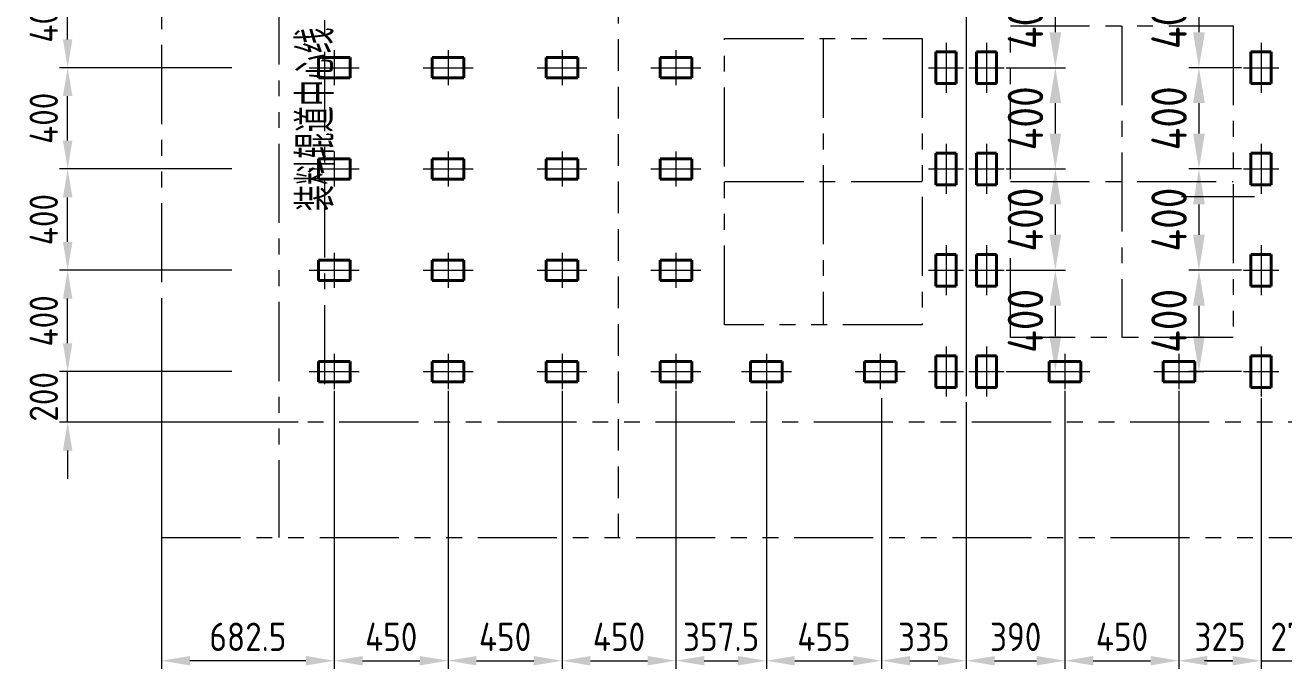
# Model space of a CAD drawing. Header units: millimetres. Extents: x 52110 to 400893, y -153728 to 31997.
# Drawn here: x 200878 to 205852, y -45659 to -43117 of the extents above; entities that cross this region are included whole.
import ezdxf
from ezdxf.enums import TextEntityAlignment as Align

# ---------------------------------------------------------------- set-up
doc = ezdxf.new("R2010")
doc.units = ezdxf.units.MM
doc.header["$LTSCALE"] = 500
for name, pattern in [('CENTER', [2, 1.25, -0.25, 0.25, -0.25]), ('DASHED2', [0.375, 0.25, -0.125]), ('PHANTOM2', [1.25, 0.625, -0.125, 0.125, -0.125, 0.125, -0.125])]:
    doc.linetypes.add(name, pattern=pattern)
for name, color, linetype, lineweight in [('2D', 4, 'PHANTOM2', 20), ('SHI', 7, 'Continuous', 40), ('WEN', 3, 'Continuous', 20), ('XU', 6, 'DASHED2', 20), ('ZHONG', 1, 'CENTER', 20)]:
    doc.layers.add(name, color=color, linetype=linetype, lineweight=lineweight)
doc.styles.add('GB', font='gbenor.shx', dxfattribs={"bigfont": 'gbcbig.shx'})
doc.dimstyles.new('ISO-25$0', dxfattribs={"dimscale": 40, "dimtxt": 3.5, "dimasz": 3.5, "dimexe": 1, "dimexo": 0.2, "dimgap": 1.2, "dimtad": 1, "dimtoh": 1, "dimdec": 1, "dimzin": 9, "dimdsep": 46, "dimtxsty": 'GB', "dimcen": 0, "dimclrd": 3, "dimclre": 3, "dimclrt": 256, "dimadec": 0, "dimazin": 2, "dimtfac": 1, "dimtdec": 1, "dimtix": 1, "dimtmove": 0, "dimatfit": 3, "dimldrblk": 'DOTSMALL', "dimfxl": 0, "dimlwd": -1, "dimlwe": 20, "dimarcsym": 0})

# ---------------------------------------------------------------- blocks, each defined once
blk = doc.blocks.new('A$C211F6658')
at = {"layer": 'SHI'}
for p, q in [((-62.5, 40), (-62.5, -40)), ((62.5, 40), (-62.5, 40)), ((62.5, -40), (62.5, 40)), ((-62.5, -40), (62.5, -40))]:
    blk.add_line(p, q, dxfattribs=at)
at = {"layer": 'ZHONG'}
for p, q in [((0, 69.5), (0, -69.5)), ((-98.7, 0), (98.7, 0))]:
    blk.add_line(p, q, dxfattribs=at)
blk = doc.blocks.new('*D1264')
at = {"layer": 'Defpoints', "color": 0}
for p in [(201046.3, -44485.2), (201701.1, -44485.2), (201963.7, -44685.2)]:
    blk.add_point(p, dxfattribs=at)
at = {"layer": 'WEN', "color": 3, "linetype": 'ByBlock'}
for p, q in [((201046.3, -44373.2), (201046.3, -44261.2)), ((201046.3, -44685.2), (201046.3, -44485.2)), ((201046.3, -44797.2), (201046.3, -44909.2))]:
    blk.add_line(p, q, dxfattribs=at)
at = {"layer": 'WEN', "color": 3, "linetype": 'ByBlock', "lineweight": 20}
for p, q in [((201694.7, -44485.2), (201014.3, -44485.2)), ((201957.3, -44685.2), (201014.3, -44685.2))]:
    blk.add_line(p, q, dxfattribs=at)
at = {"layer": 'WEN', "color": 3}
for points in [[(201027.7, -44373.2), (201065, -44373.2), (201046.3, -44485.2)], [(201027.7, -44797.2), (201065, -44797.2), (201046.3, -44685.2)]]:
    blk.add_solid(points, dxfattribs=at)
at = {"layer": 'WEN', "insert": (200951.9, -44585.2), "char_height": 112, "attachment_point": 5, "rotation": 90, "style": 'GB'}
blk.add_mtext('200', dxfattribs=at)
blk = doc.blocks.new('_DotSmall')
at = {"color": 0, "linetype": 'ByBlock', "const_width": 0.5}
blk.add_lwpolyline([(-0.0625, 0, 1), (0.0625, 0, 1)], format="xyb", close=True, dxfattribs=at)
blk = doc.blocks.new('*D1265')
at = {"layer": 'Defpoints', "color": 0}
for p in [(201046.3, -44085.2), (201701.1, -44085.2), (201701.1, -44485.2)]:
    blk.add_point(p, dxfattribs=at)
at = {"layer": 'WEN', "color": 3, "linetype": 'ByBlock', "lineweight": 20}
for p, q in [((201694.7, -44085.2), (201014.3, -44085.2)), ((201694.7, -44485.2), (201014.3, -44485.2))]:
    blk.add_line(p, q, dxfattribs=at)
at = {"layer": 'WEN', "color": 3, "linetype": 'ByBlock'}
blk.add_line((201046.3, -44373.2), (201046.3, -44197.2), dxfattribs=at)
at = {"layer": 'WEN', "color": 3}
for points in [[(201027.7, -44197.2), (201065, -44197.2), (201046.3, -44085.2)], [(201027.7, -44373.2), (201065, -44373.2), (201046.3, -44485.2)]]:
    blk.add_solid(points, dxfattribs=at)
at = {"layer": 'WEN', "insert": (200951.9, -44285.2), "char_height": 112, "attachment_point": 5, "rotation": 90, "style": 'GB'}
blk.add_mtext('400', dxfattribs=at)
blk = doc.blocks.new('*D1266')
at = {"layer": 'Defpoints', "color": 0}
for p in [(201046.3, -43685.2), (201701.1, -43685.2), (201701.1, -44085.2)]:
    blk.add_point(p, dxfattribs=at)
at = {"layer": 'WEN', "color": 3, "linetype": 'ByBlock', "lineweight": 20}
for p, q in [((201694.7, -43685.2), (201014.3, -43685.2)), ((201694.7, -44085.2), (201014.3, -44085.2))]:
    blk.add_line(p, q, dxfattribs=at)
at = {"layer": 'WEN', "color": 3, "linetype": 'ByBlock'}
blk.add_line((201046.3, -43973.2), (201046.3, -43797.2), dxfattribs=at)
at = {"layer": 'WEN', "color": 3}
for points in [[(201027.7, -43797.2), (201065, -43797.2), (201046.3, -43685.2)], [(201027.7, -43973.2), (201065, -43973.2), (201046.3, -44085.2)]]:
    blk.add_solid(points, dxfattribs=at)
at = {"layer": 'WEN', "insert": (200951.9, -43885.2), "char_height": 112, "attachment_point": 5, "rotation": 90, "style": 'GB'}
blk.add_mtext('400', dxfattribs=at)
blk = doc.blocks.new('*D1267')
at = {"layer": 'Defpoints', "color": 0}
for p in [(201046.3, -43285.2), (201701.1, -43285.2), (201701.1, -43685.2)]:
    blk.add_point(p, dxfattribs=at)
at = {"layer": 'WEN', "color": 3, "linetype": 'ByBlock', "lineweight": 20}
for p, q in [((201694.7, -43285.2), (201014.3, -43285.2)), ((201694.7, -43685.2), (201014.3, -43685.2))]:
    blk.add_line(p, q, dxfattribs=at)
at = {"layer": 'WEN', "color": 3, "linetype": 'ByBlock'}
blk.add_line((201046.3, -43573.2), (201046.3, -43397.2), dxfattribs=at)
at = {"layer": 'WEN', "color": 3}
for points in [[(201027.7, -43397.2), (201065, -43397.2), (201046.3, -43285.2)], [(201027.7, -43573.2), (201065, -43573.2), (201046.3, -43685.2)]]:
    blk.add_solid(points, dxfattribs=at)
at = {"layer": 'WEN', "insert": (200951.9, -43485.2), "char_height": 112, "attachment_point": 5, "rotation": 90, "style": 'GB'}
blk.add_mtext('400', dxfattribs=at)
blk = doc.blocks.new('*D1268')
at = {"layer": 'Defpoints', "color": 0}
for p in [(201046.3, -42885.2), (201701.1, -42885.2), (201701.1, -43285.2)]:
    blk.add_point(p, dxfattribs=at)
at = {"layer": 'WEN', "color": 3, "linetype": 'ByBlock', "lineweight": 20}
for p, q in [((201694.7, -42885.2), (201014.3, -42885.2)), ((201694.7, -43285.2), (201014.3, -43285.2))]:
    blk.add_line(p, q, dxfattribs=at)
at = {"layer": 'WEN', "color": 3, "linetype": 'ByBlock'}
blk.add_line((201046.3, -43173.2), (201046.3, -42997.2), dxfattribs=at)
at = {"layer": 'WEN', "color": 3}
for points in [[(201027.7, -42997.2), (201065, -42997.2), (201046.3, -42885.2)], [(201027.7, -43173.2), (201065, -43173.2), (201046.3, -43285.2)]]:
    blk.add_solid(points, dxfattribs=at)
at = {"layer": 'WEN', "insert": (200951.9, -43085.2), "char_height": 112, "attachment_point": 5, "rotation": 90, "style": 'GB'}
blk.add_mtext('400', dxfattribs=at)
blk = doc.blocks.new('A$C757A3AD5')
at = {"layer": '2D'}
for points in [[(1020, 3140), (1900, 3140), (1900, 2110), (1020, 2110)], [(-110, 3090), (670, 3090), (670, 2160), (-110, 2160)], [(1020, 1290), (1900, 1290), (1900, 60), (1020, 60)], [(-110, 1240), (670, 1240), (670, 110), (-110, 110)]]:
    blk.add_lwpolyline(points, close=True, dxfattribs=at)
at = {"layer": 'ZHONG', "color": 1, "ltscale": 0.5}
for p, q in [((1460, 3140), (1460, 2110)), ((280, 3090), (280, 2160)), ((-110, 2625), (670, 2625)), ((1020, 2625), (1900, 2625)), ((1460, 1290), (1460, 60)), ((280, 1240), (280, 110)), ((-110, 675), (670, 675)), ((1020, 675), (1900, 675))]:
    blk.add_line(p, q, dxfattribs=at)
blk = doc.blocks.new('A$C35DD0C39')
at = {"layer": '2D'}
for p, q in [((6, 4456), (6, 0)), ((470, 4066), (470, 10)), ((6, 930), (6, 418)), ((21021, 466), (470, 466)), ((6, 10), (21491, 10))]:
    blk.add_line(p, q, dxfattribs=at)
at = {"layer": 'ZHONG', "color": 1, "ltscale": 0.5}
blk.add_line((651, 616), (651, 5411.4), dxfattribs=at)
at = {"layer": 'WEN'}
blk.add_blockref('A$C757A3AD5', (2341, 741), dxfattribs=at)
at = {"layer": 'WEN', "style": 'GB'}
blk.add_text('装料辊道中心线', height=144, rotation=90, dxfattribs=at).set_placement((607, 1662.4), align=Align.MIDDLE)
blk = doc.blocks.new('*D1292')
at = {"layer": 'Defpoints', "color": 0}
for p in [(201417.3, -44554.7), (202099.8, -44561.1), (201417.3, -45627.3)]:
    blk.add_point(p, dxfattribs=at)
at = {"layer": 'WEN', "color": 3, "linetype": 'ByBlock', "lineweight": 20}
for p, q in [((201417.3, -44561.1), (201417.3, -45659.3)), ((202099.8, -44567.5), (202099.8, -45659.3))]:
    blk.add_line(p, q, dxfattribs=at)
at = {"layer": 'WEN', "color": 3, "linetype": 'ByBlock'}
blk.add_line((201987.8, -45627.3), (201529.3, -45627.3), dxfattribs=at)
at = {"layer": 'WEN', "color": 3}
for points in [[(201529.3, -45608.7), (201529.3, -45646), (201417.3, -45627.3)], [(201987.8, -45608.7), (201987.8, -45646), (202099.8, -45627.3)]]:
    blk.add_solid(points, dxfattribs=at)
at = {"layer": 'WEN', "insert": (201758.5, -45532.9), "char_height": 112, "attachment_point": 5, "style": 'GB'}
blk.add_mtext('682.5', dxfattribs=at)
blk = doc.blocks.new('*D1293')
at = {"layer": 'Defpoints', "color": 0}
for p in [(202099.8, -44554.7), (202549.8, -44554.7), (202549.8, -45627.3)]:
    blk.add_point(p, dxfattribs=at)
at = {"layer": 'WEN', "color": 3, "linetype": 'ByBlock', "lineweight": 20}
for p, q in [((202099.8, -44561.1), (202099.8, -45659.3)), ((202549.8, -44561.1), (202549.8, -45659.3))]:
    blk.add_line(p, q, dxfattribs=at)
at = {"layer": 'WEN', "color": 3, "linetype": 'ByBlock'}
blk.add_line((202211.8, -45627.3), (202437.8, -45627.3), dxfattribs=at)
at = {"layer": 'WEN', "color": 3}
for points in [[(202211.8, -45608.7), (202211.8, -45646), (202099.8, -45627.3)], [(202437.8, -45608.7), (202437.8, -45646), (202549.8, -45627.3)]]:
    blk.add_solid(points, dxfattribs=at)
at = {"layer": 'WEN', "insert": (202324.8, -45532.9), "char_height": 112, "attachment_point": 5, "style": 'GB'}
blk.add_mtext('450', dxfattribs=at)
blk = doc.blocks.new('*D1294')
at = {"layer": 'Defpoints', "color": 0}
for p in [(202549.8, -44554.7), (202999.8, -44554.7), (202999.8, -45627.3)]:
    blk.add_point(p, dxfattribs=at)
at = {"layer": 'WEN', "color": 3, "linetype": 'ByBlock', "lineweight": 20}
for p, q in [((202549.8, -44561.1), (202549.8, -45659.3)), ((202999.8, -44561.1), (202999.8, -45659.3))]:
    blk.add_line(p, q, dxfattribs=at)
at = {"layer": 'WEN', "color": 3, "linetype": 'ByBlock'}
blk.add_line((202661.8, -45627.3), (202887.8, -45627.3), dxfattribs=at)
at = {"layer": 'WEN', "color": 3}
for points in [[(202661.8, -45608.7), (202661.8, -45646), (202549.8, -45627.3)], [(202887.8, -45608.7), (202887.8, -45646), (202999.8, -45627.3)]]:
    blk.add_solid(points, dxfattribs=at)
at = {"layer": 'WEN', "insert": (202774.8, -45532.9), "char_height": 112, "attachment_point": 5, "style": 'GB'}
blk.add_mtext('450', dxfattribs=at)
blk = doc.blocks.new('*D1295')
at = {"layer": 'Defpoints', "color": 0}
for p in [(202999.8, -44554.7), (203449.8, -44554.7), (203449.8, -45627.3)]:
    blk.add_point(p, dxfattribs=at)
at = {"layer": 'WEN', "color": 3, "linetype": 'ByBlock', "lineweight": 20}
for p, q in [((202999.8, -44561.1), (202999.8, -45659.3)), ((203449.8, -44561.1), (203449.8, -45659.3))]:
    blk.add_line(p, q, dxfattribs=at)
at = {"layer": 'WEN', "color": 3, "linetype": 'ByBlock'}
blk.add_line((203111.8, -45627.3), (203337.8, -45627.3), dxfattribs=at)
at = {"layer": 'WEN', "color": 3}
for points in [[(203111.8, -45608.7), (203111.8, -45646), (202999.8, -45627.3)], [(203337.8, -45608.7), (203337.8, -45646), (203449.8, -45627.3)]]:
    blk.add_solid(points, dxfattribs=at)
at = {"layer": 'WEN', "insert": (203224.8, -45532.9), "char_height": 112, "attachment_point": 5, "style": 'GB'}
blk.add_mtext('450', dxfattribs=at)
blk = doc.blocks.new('*D1296')
at = {"layer": 'Defpoints', "color": 0}
for p in [(203449.8, -44554.7), (203807.3, -44554.7), (203807.3, -45627.3)]:
    blk.add_point(p, dxfattribs=at)
at = {"layer": 'WEN', "color": 3, "linetype": 'ByBlock', "lineweight": 20}
for p, q in [((203449.8, -44561.1), (203449.8, -45659.3)), ((203807.3, -44561.1), (203807.3, -45659.3))]:
    blk.add_line(p, q, dxfattribs=at)
at = {"layer": 'WEN', "color": 3, "linetype": 'ByBlock'}
blk.add_line((203561.8, -45627.3), (203695.3, -45627.3), dxfattribs=at)
at = {"layer": 'WEN', "color": 3}
for points in [[(203561.8, -45608.7), (203561.8, -45646), (203449.8, -45627.3)], [(203695.3, -45608.7), (203695.3, -45646), (203807.3, -45627.3)]]:
    blk.add_solid(points, dxfattribs=at)
at = {"layer": 'WEN', "insert": (203628.5, -45532.9), "char_height": 112, "attachment_point": 5, "style": 'GB'}
blk.add_mtext('357.5', dxfattribs=at)
blk = doc.blocks.new('*D1297')
at = {"layer": 'Defpoints', "color": 0}
for p in [(203807.3, -44554.7), (204262.3, -44584), (204262.3, -45627.3)]:
    blk.add_point(p, dxfattribs=at)
at = {"layer": 'WEN', "color": 3, "linetype": 'ByBlock', "lineweight": 20}
for p, q in [((203807.3, -44561.1), (203807.3, -45659.3)), ((204262.3, -44590.4), (204262.3, -45659.3))]:
    blk.add_line(p, q, dxfattribs=at)
at = {"layer": 'WEN', "color": 3, "linetype": 'ByBlock'}
blk.add_line((203919.3, -45627.3), (204150.3, -45627.3), dxfattribs=at)
at = {"layer": 'WEN', "color": 3}
for points in [[(203919.3, -45608.7), (203919.3, -45646), (203807.3, -45627.3)], [(204150.3, -45608.7), (204150.3, -45646), (204262.3, -45627.3)]]:
    blk.add_solid(points, dxfattribs=at)
at = {"layer": 'WEN', "insert": (204034.8, -45532.9), "char_height": 112, "attachment_point": 5, "style": 'GB'}
blk.add_mtext('455', dxfattribs=at)
blk = doc.blocks.new('*D1298')
at = {"layer": 'Defpoints', "color": 0}
for p in [(204262.3, -44584), (204597.3, -44669.7), (204597.3, -45627.3)]:
    blk.add_point(p, dxfattribs=at)
at = {"layer": 'WEN', "color": 3, "linetype": 'ByBlock', "lineweight": 20}
for p, q in [((204262.3, -44590.4), (204262.3, -45659.3)), ((204597.3, -44676.1), (204597.3, -45659.3))]:
    blk.add_line(p, q, dxfattribs=at)
at = {"layer": 'WEN', "color": 3, "linetype": 'ByBlock'}
blk.add_line((204374.3, -45627.3), (204485.3, -45627.3), dxfattribs=at)
at = {"layer": 'WEN', "color": 3}
for points in [[(204374.3, -45608.7), (204374.3, -45646), (204262.3, -45627.3)], [(204485.3, -45608.7), (204485.3, -45646), (204597.3, -45627.3)]]:
    blk.add_solid(points, dxfattribs=at)
at = {"layer": 'WEN', "insert": (204429.8, -45532.9), "char_height": 112, "attachment_point": 5, "style": 'GB'}
blk.add_mtext('335', dxfattribs=at)
blk = doc.blocks.new('*D1299')
at = {"layer": 'Defpoints', "color": 0}
for p in [(204597.3, -44669.7), (204987.3, -44669.7), (204987.3, -45627.3)]:
    blk.add_point(p, dxfattribs=at)
at = {"layer": 'WEN', "color": 3, "linetype": 'ByBlock', "lineweight": 20}
for p, q in [((204597.3, -44676.1), (204597.3, -45659.3)), ((204987.3, -44676.1), (204987.3, -45659.3))]:
    blk.add_line(p, q, dxfattribs=at)
at = {"layer": 'WEN', "color": 3, "linetype": 'ByBlock'}
blk.add_line((204709.3, -45627.3), (204875.3, -45627.3), dxfattribs=at)
at = {"layer": 'WEN', "color": 3}
for points in [[(204709.3, -45608.7), (204709.3, -45646), (204597.3, -45627.3)], [(204875.3, -45608.7), (204875.3, -45646), (204987.3, -45627.3)]]:
    blk.add_solid(points, dxfattribs=at)
at = {"layer": 'WEN', "insert": (204792.3, -45532.9), "char_height": 112, "attachment_point": 5, "style": 'GB'}
blk.add_mtext('390', dxfattribs=at)
blk = doc.blocks.new('*D1300')
at = {"layer": 'Defpoints', "color": 0}
for p in [(204987.3, -44554.7), (205437.3, -44554.7), (205437.3, -45627.3)]:
    blk.add_point(p, dxfattribs=at)
at = {"layer": 'WEN', "color": 3, "linetype": 'ByBlock', "lineweight": 20}
for p, q in [((204987.3, -44561.1), (204987.3, -45659.3)), ((205437.3, -44561.1), (205437.3, -45659.3))]:
    blk.add_line(p, q, dxfattribs=at)
at = {"layer": 'WEN', "color": 3, "linetype": 'ByBlock'}
blk.add_line((205099.3, -45627.3), (205325.3, -45627.3), dxfattribs=at)
at = {"layer": 'WEN', "color": 3}
for points in [[(205099.3, -45608.7), (205099.3, -45646), (204987.3, -45627.3)], [(205325.3, -45608.7), (205325.3, -45646), (205437.3, -45627.3)]]:
    blk.add_solid(points, dxfattribs=at)
at = {"layer": 'WEN', "insert": (205212.3, -45532.9), "char_height": 112, "attachment_point": 5, "style": 'GB'}
blk.add_mtext('450', dxfattribs=at)
blk = doc.blocks.new('*D1301')
at = {"layer": 'Defpoints', "color": 0}
for p in [(205437.3, -44554.7), (205762.3, -44584), (205762.3, -45627.3)]:
    blk.add_point(p, dxfattribs=at)
at = {"layer": 'WEN', "color": 3, "linetype": 'ByBlock', "lineweight": 20}
for p, q in [((205437.3, -44561.1), (205437.3, -45659.3)), ((205762.3, -44590.4), (205762.3, -45659.3))]:
    blk.add_line(p, q, dxfattribs=at)
at = {"layer": 'WEN', "color": 3, "linetype": 'ByBlock'}
blk.add_line((205549.3, -45627.3), (205650.3, -45627.3), dxfattribs=at)
at = {"layer": 'WEN', "color": 3}
for points in [[(205549.3, -45608.7), (205549.3, -45646), (205437.3, -45627.3)], [(205650.3, -45608.7), (205650.3, -45646), (205762.3, -45627.3)]]:
    blk.add_solid(points, dxfattribs=at)
at = {"layer": 'WEN', "insert": (205599.8, -45532.9), "char_height": 112, "attachment_point": 5, "style": 'GB'}
blk.add_mtext('325', dxfattribs=at)
blk = doc.blocks.new('A$C5B802F15')
at = {"layer": 'SHI', "color": 3}
for p, q in [((3680.1, 2810.6), (3760.1, 2810.6)), ((3680.1, 2685.6), (3680.1, 2810.6)), ((3760.1, 2810.6), (3760.1, 2685.6)), ((3760.1, 2685.6), (3680.1, 2685.6))]:
    blk.add_line(p, q, dxfattribs=at)
at = {"layer": 'ZHONG'}
for p, q in [((3720.1, 2846.8), (3720.1, 2649.3)), ((3650.7, 2748.1), (3789.6, 2748.1))]:
    blk.add_line(p, q, dxfattribs=at)
blk = doc.blocks.new('A$C437F63FB')
at = {"layer": 'XU'}
blk.add_line((149.5, 2283.5), (149.5, -2322.7), dxfattribs=at)
at = {"layer": 'WEN'}
for p in [(-3650.7, -893), (-3490.7, -893), (-3650.7, -1293), (-3490.7, -1293), (-3650.7, -1693), (-3490.7, -1693), (-3650.7, -2093), (-3650.7, -2093), (-3490.7, -2093), (-3490.7, -2093), (-3650.7, -2493), (-3490.7, -2493), (-3650.7, -2893), (-3490.7, -2893), (-3650.7, -3293), (-3490.7, -3293), (-3650.7, -3693), (-3490.7, -3693), (-3650.7, -4093), (-3490.7, -4093)]:
    blk.add_blockref('A$C5B802F15', p, dxfattribs=at)
blk = doc.blocks.new('A$C28FB080F')
at = {"layer": 'WEN'}
for p in [(-3650.7, 745.4), (-3650.7, 345.4), (-3650.7, -54.6), (-3650.7, -454.6), (-3650.7, -454.6), (-3650.7, -854.6), (-3650.7, -1254.6), (-3650.7, -1654.6), (-3650.7, -2054.6), (-3650.7, -2454.6)]:
    blk.add_blockref('A$C5B802F15', p, dxfattribs=at)
blk = doc.blocks.new('*D1361')
at = {"layer": 'Defpoints', "color": 0}
for p in [(205762.3, -44584), (206037.3, -44584), (206037.3, -45627.3)]:
    blk.add_point(p, dxfattribs=at)
at = {"layer": 'WEN', "color": 3, "linetype": 'ByBlock', "lineweight": 20}
for p, q in [((205762.3, -44590.4), (205762.3, -45659.3)), ((206037.3, -44590.4), (206037.3, -45659.3))]:
    blk.add_line(p, q, dxfattribs=at)
at = {"layer": 'WEN', "color": 3, "linetype": 'ByBlock'}
for p, q in [((205650.3, -45627.3), (205538.3, -45627.3)), ((205762.3, -45627.3), (206037.3, -45627.3)), ((206149.3, -45627.3), (206261.3, -45627.3))]:
    blk.add_line(p, q, dxfattribs=at)
at = {"layer": 'WEN', "color": 3}
for points in [[(205650.3, -45608.7), (205650.3, -45646), (205762.3, -45627.3)], [(206149.3, -45608.7), (206149.3, -45646), (206037.3, -45627.3)]]:
    blk.add_solid(points, dxfattribs=at)
at = {"layer": 'WEN', "insert": (205899.8, -45532.9), "char_height": 112, "attachment_point": 5, "style": 'GB'}
blk.add_mtext('275', dxfattribs=at)
blk = doc.blocks.new('*D1500')
at = {"layer": 'Defpoints', "color": 0}
for p in [(204746.8, -42885.2), (204746.8, -43285.2), (204949.1, -43285.2)]:
    blk.add_point(p, dxfattribs=at)
at = {"layer": 'WEN', "color": 3, "linetype": 'ByBlock', "lineweight": 20}
for p, q in [((204754.8, -42885.2), (204989.1, -42885.2)), ((204754.8, -43285.2), (204989.1, -43285.2))]:
    blk.add_line(p, q, dxfattribs=at)
at = {"layer": 'WEN', "color": 3}
blk.add_line((204949.1, -43025.2), (204949.1, -43145.2), dxfattribs=at)
for points in [[(204925.8, -43025.2), (204972.4, -43025.2), (204949.1, -42885.2)], [(204925.8, -43145.2), (204972.4, -43145.2), (204949.1, -43285.2)]]:
    blk.add_solid(points, dxfattribs=at)
at = {"layer": 'WEN', "insert": (204831.1, -43085.2), "char_height": 140, "attachment_point": 5, "rotation": 90, "style": 'GB'}
blk.add_mtext('400', dxfattribs=at)
blk = doc.blocks.new('*D1501')
at = {"layer": 'Defpoints', "color": 0}
for p in [(204746.8, -43285.2), (204746.8, -43685.2), (204949.1, -43685.2)]:
    blk.add_point(p, dxfattribs=at)
at = {"layer": 'WEN', "color": 3, "linetype": 'ByBlock', "lineweight": 20}
for p, q in [((204754.8, -43285.2), (204989.1, -43285.2)), ((204754.8, -43685.2), (204989.1, -43685.2))]:
    blk.add_line(p, q, dxfattribs=at)
at = {"layer": 'WEN', "color": 3}
blk.add_line((204949.1, -43425.2), (204949.1, -43545.2), dxfattribs=at)
for points in [[(204925.8, -43425.2), (204972.4, -43425.2), (204949.1, -43285.2)], [(204925.8, -43545.2), (204972.4, -43545.2), (204949.1, -43685.2)]]:
    blk.add_solid(points, dxfattribs=at)
at = {"layer": 'WEN', "insert": (204831.1, -43485.2), "char_height": 140, "attachment_point": 5, "rotation": 90, "style": 'GB'}
blk.add_mtext('400', dxfattribs=at)
blk = doc.blocks.new('*D1502')
at = {"layer": 'Defpoints', "color": 0}
for p in [(204746.8, -43685.2), (204746.8, -44085.2), (204949.1, -44085.2)]:
    blk.add_point(p, dxfattribs=at)
at = {"layer": 'WEN', "color": 3, "linetype": 'ByBlock', "lineweight": 20}
for p, q in [((204754.8, -43685.2), (204989.1, -43685.2)), ((204754.8, -44085.2), (204989.1, -44085.2))]:
    blk.add_line(p, q, dxfattribs=at)
at = {"layer": 'WEN', "color": 3}
blk.add_line((204949.1, -43825.2), (204949.1, -43945.2), dxfattribs=at)
for points in [[(204925.8, -43825.2), (204972.4, -43825.2), (204949.1, -43685.2)], [(204925.8, -43945.2), (204972.4, -43945.2), (204949.1, -44085.2)]]:
    blk.add_solid(points, dxfattribs=at)
at = {"layer": 'WEN', "insert": (204831.1, -43885.2), "char_height": 140, "attachment_point": 5, "rotation": 90, "style": 'GB'}
blk.add_mtext('400', dxfattribs=at)
blk = doc.blocks.new('*D1503')
at = {"layer": 'Defpoints', "color": 0}
for p in [(204746.8, -44085.2), (204746.8, -44485.2), (204949.1, -44485.2)]:
    blk.add_point(p, dxfattribs=at)
at = {"layer": 'WEN', "color": 3, "linetype": 'ByBlock', "lineweight": 20}
for p, q in [((204754.8, -44085.2), (204989.1, -44085.2)), ((204754.8, -44485.2), (204989.1, -44485.2))]:
    blk.add_line(p, q, dxfattribs=at)
at = {"layer": 'WEN', "color": 3}
blk.add_line((204949.1, -44225.2), (204949.1, -44345.2), dxfattribs=at)
for points in [[(204925.8, -44225.2), (204972.4, -44225.2), (204949.1, -44085.2)], [(204925.8, -44345.2), (204972.4, -44345.2), (204949.1, -44485.2)]]:
    blk.add_solid(points, dxfattribs=at)
at = {"layer": 'WEN', "insert": (204831.1, -44285.2), "char_height": 140, "attachment_point": 5, "rotation": 90, "style": 'GB'}
blk.add_mtext('400', dxfattribs=at)
blk = doc.blocks.new('*D1508')
at = {"layer": 'Defpoints', "color": 0}
for p in [(205692.8, -42885.2), (205516.6, -43285.2), (205692.8, -43285.2)]:
    blk.add_point(p, dxfattribs=at)
at = {"layer": 'WEN', "color": 3, "linetype": 'ByBlock', "lineweight": 20}
for p, q in [((205684.8, -42885.2), (205476.6, -42885.2)), ((205684.8, -43285.2), (205476.6, -43285.2))]:
    blk.add_line(p, q, dxfattribs=at)
at = {"layer": 'WEN', "color": 3}
blk.add_line((205516.6, -43025.2), (205516.6, -43145.2), dxfattribs=at)
for points in [[(205493.3, -43025.2), (205539.9, -43025.2), (205516.6, -42885.2)], [(205493.3, -43145.2), (205539.9, -43145.2), (205516.6, -43285.2)]]:
    blk.add_solid(points, dxfattribs=at)
at = {"layer": 'WEN', "insert": (205398.6, -43085.2), "char_height": 140, "attachment_point": 5, "rotation": 90, "style": 'GB'}
blk.add_mtext('400', dxfattribs=at)
blk = doc.blocks.new('*D1509')
at = {"layer": 'Defpoints', "color": 0}
for p in [(205692.8, -43285.2), (205516.6, -43685.2), (205692.8, -43685.2)]:
    blk.add_point(p, dxfattribs=at)
at = {"layer": 'WEN', "color": 3, "linetype": 'ByBlock', "lineweight": 20}
for p, q in [((205684.8, -43285.2), (205476.6, -43285.2)), ((205684.8, -43685.2), (205476.6, -43685.2))]:
    blk.add_line(p, q, dxfattribs=at)
at = {"layer": 'WEN', "color": 3}
blk.add_line((205516.6, -43425.2), (205516.6, -43545.2), dxfattribs=at)
for points in [[(205493.3, -43425.2), (205539.9, -43425.2), (205516.6, -43285.2)], [(205493.3, -43545.2), (205539.9, -43545.2), (205516.6, -43685.2)]]:
    blk.add_solid(points, dxfattribs=at)
at = {"layer": 'WEN', "insert": (205398.6, -43485.2), "char_height": 140, "attachment_point": 5, "rotation": 90, "style": 'GB'}
blk.add_mtext('400', dxfattribs=at)
blk = doc.blocks.new('*D1510')
at = {"layer": 'Defpoints', "color": 0}
for p in [(205692.8, -43685.2), (205516.6, -44085.2), (205692.8, -44085.2)]:
    blk.add_point(p, dxfattribs=at)
at = {"layer": 'WEN', "color": 3, "linetype": 'ByBlock', "lineweight": 20}
for p, q in [((205684.8, -43685.2), (205476.6, -43685.2)), ((205684.8, -44085.2), (205476.6, -44085.2))]:
    blk.add_line(p, q, dxfattribs=at)
at = {"layer": 'WEN', "color": 3}
blk.add_line((205516.6, -43825.2), (205516.6, -43945.2), dxfattribs=at)
for points in [[(205493.3, -43825.2), (205539.9, -43825.2), (205516.6, -43685.2)], [(205493.3, -43945.2), (205539.9, -43945.2), (205516.6, -44085.2)]]:
    blk.add_solid(points, dxfattribs=at)
at = {"layer": 'WEN', "insert": (205398.6, -43885.2), "char_height": 140, "attachment_point": 5, "rotation": 90, "style": 'GB'}
blk.add_mtext('400', dxfattribs=at)
blk = doc.blocks.new('*D1511')
at = {"layer": 'Defpoints', "color": 0}
for p in [(205692.8, -44085.2), (205516.6, -44485.2), (205692.8, -44485.2)]:
    blk.add_point(p, dxfattribs=at)
at = {"layer": 'WEN', "color": 3, "linetype": 'ByBlock', "lineweight": 20}
for p, q in [((205684.8, -44085.2), (205476.6, -44085.2)), ((205684.8, -44485.2), (205476.6, -44485.2))]:
    blk.add_line(p, q, dxfattribs=at)
at = {"layer": 'WEN', "color": 3}
blk.add_line((205516.6, -44225.2), (205516.6, -44345.2), dxfattribs=at)
for points in [[(205493.3, -44225.2), (205539.9, -44225.2), (205516.6, -44085.2)], [(205493.3, -44345.2), (205539.9, -44345.2), (205516.6, -44485.2)]]:
    blk.add_solid(points, dxfattribs=at)
at = {"layer": 'WEN', "insert": (205398.6, -44285.2), "char_height": 140, "attachment_point": 5, "rotation": 90, "style": 'GB'}
blk.add_mtext('400', dxfattribs=at)

msp = doc.modelspace()

# ---------------------------------------------------------------- linework, layer by layer
at = {"layer": '2D'}
for p, q in [((201417.29374, -40695.21532), (201417.29374, -45151.23282)), ((201881.29374, -41085.22584), (201881.29374, -45141.22584)), ((201417.29374, -44221.22584), (201417.29374, -44733.22584)), ((222432.29374, -44685.22584), (201881.29374, -44685.22584)), ((201417.29393, -45141.22584), (222902.29374, -45141.22584))]:
    msp.add_line(p, q, dxfattribs=at)
at = {"layer": 'WEN'}
msp.add_line((204597.29714, -41478.30656), (204597.29714, -44582.01162), dxfattribs=at)
at = {"layer": 'XU'}
msp.add_line((203222.29714, -40735.22584), (203222.29714, -45141.22584), dxfattribs=at)
at = {"layer": 'ZHONG', "color": 1, "ltscale": 0.5}
for p, q in [((202062.29374, -44535.22584), (202062.29374, -39739.79734)), ((205735.64533, -43795.21919), (205447.22239, -43795.21919))]:
    msp.add_line(p, q, dxfattribs=at)

# ---------------------------------------------------------------- block references
at = {"layer": 'SHI'}
for p in [(202099.79714, -43285.22584), (202549.79714, -43285.22584), (202999.79714, -43285.22584), (203449.79714, -43285.22584), (202099.79714, -43685.22584), (202549.79714, -43685.22584), (202999.79714, -43685.22584), (203449.79714, -43685.22584), (202099.79714, -44085.22584), (202549.79714, -44085.22584), (202999.79714, -44085.22584), (203449.79714, -44085.22584), (202099.79714, -44485.22584), (202549.79714, -44485.22584), (202999.79714, -44485.22584), (203449.79714, -44485.22584), (203807.29714, -44485.22584), (204257.29714, -44485.22584), (204987.29714, -44485.22584), (205437.29714, -44485.22584)]:
    msp.add_blockref('A$C211F6658', p, dxfattribs=at)
at = {"layer": 'WEN'}
for name, p in [('A$C35DD0C39', (201411.29385, -45151.23278)), ('A$C437F63FB', (204447.80713, -43140.30024)), ('A$C28FB080F', (205692.80721, -44778.66543))]:
    msp.add_blockref(name, p, dxfattribs=at)

# ---------------------------------------------------------------- dimensions: what is measured, and where the dimension line sits
for base, p1, p2, override, picture, middle in [((201046.34971, -42885.22584), (201701.06092, -43285.22584), (201701.06092, -42885.22584), {"dimscale": 32, "dimtmove": 1, "dimatfit": 0, "dimfxl": 1.25}, '*D1268', (200951.94971, -43085.22584)), ((204949.08438, -43285.22584), (204746.7872, -42885.22584), (204746.7872, -43285.22584), {"dimtmove": 1, "dimatfit": 0, "dimfxl": 1.25}, '*D1500', (204831.08438, -43085.22584)), ((205516.60552, -43285.22584), (205692.80707, -42885.22584), (205692.80707, -43285.22584), {"dimtmove": 1, "dimatfit": 0, "dimfxl": 1.25}, '*D1508', (205398.60552, -43085.22584)), ((201046.34971, -43285.22584), (201701.06092, -43685.22584), (201701.06092, -43285.22584), {"dimscale": 32, "dimtmove": 1, "dimatfit": 0, "dimfxl": 1.25}, '*D1267', (200951.94971, -43485.22584)), ((204949.08438, -43685.22584), (204746.7872, -43285.22584), (204746.7872, -43685.22584), {"dimtmove": 1, "dimatfit": 0, "dimfxl": 1.25}, '*D1501', (204831.08438, -43485.22584)), ((205516.60552, -43685.22584), (205692.80707, -43285.22584), (205692.80707, -43685.22584), {"dimtmove": 1, "dimatfit": 0, "dimfxl": 1.25}, '*D1509', (205398.60552, -43485.22584)), ((201046.34971, -43685.22584), (201701.06092, -44085.22584), (201701.06092, -43685.22584), {"dimscale": 32, "dimtmove": 1, "dimatfit": 0, "dimfxl": 1.25}, '*D1266', (200951.94971, -43885.22584)), ((204949.08438, -44085.22584), (204746.7872, -43685.22584), (204746.7872, -44085.22584), {"dimtmove": 1, "dimatfit": 0, "dimfxl": 1.25}, '*D1502', (204831.08438, -43885.22584)), ((205516.60552, -44085.22584), (205692.80707, -43685.22584), (205692.80707, -44085.22584), {"dimtmove": 1, "dimatfit": 0, "dimfxl": 1.25}, '*D1510', (205398.60552, -43885.22584)), ((201046.34971, -44085.22584), (201701.06092, -44485.22584), (201701.06092, -44085.22584), {"dimscale": 32, "dimtmove": 1, "dimatfit": 0, "dimfxl": 1.25}, '*D1265', (200951.94971, -44285.22584)), ((204949.08438, -44485.22584), (204746.7872, -44085.22584), (204746.7872, -44485.22584), {"dimtmove": 1, "dimatfit": 0, "dimfxl": 1.25}, '*D1503', (204831.08438, -44285.22584)), ((205516.60552, -44485.22584), (205692.80707, -44085.22584), (205692.80707, -44485.22584), {"dimtmove": 1, "dimatfit": 0, "dimfxl": 1.25}, '*D1511', (205398.60552, -44285.22584)), ((201046.34971, -44485.22584), (201963.73222, -44685.22584), (201701.06092, -44485.22584), {"dimscale": 32, "dimtmove": 1, "dimatfit": 0, "dimfxl": 1.25}, '*D1264', (200951.94971, -44585.22584))]:
    dim = msp.add_linear_dim(base=base, p1=p1, p2=p2, angle=90, dimstyle='ISO-25$0', override=override, dxfattribs=at)
    dim.commit()
    dim.dimension.update_dxf_attribs({"geometry": picture, "text_midpoint": middle})
for base, p1, p2, picture, middle in [((201417.29374, -45627.32201), (202099.79714, -44561.1159), (201417.29374, -44554.7159), '*D1292', (201758.54544, -45532.92201)), ((202549.79714, -45627.32201), (202099.79714, -44554.7159), (202549.79714, -44554.7159), '*D1293', (202324.79714, -45532.92201)), ((202999.79714, -45627.32201), (202549.79714, -44554.7159), (202999.79714, -44554.7159), '*D1294', (202774.79714, -45532.92201)), ((203449.79714, -45627.32201), (202999.79714, -44554.7159), (203449.79714, -44554.7159), '*D1295', (203224.79714, -45532.92201)), ((203807.29714, -45627.32201), (203449.79714, -44554.7159), (203807.29714, -44554.7159), '*D1296', (203628.54714, -45532.92201)), ((204262.29714, -45627.32201), (203807.29714, -44554.7159), (204262.29714, -44583.96206), '*D1297', (204034.79714, -45532.92201)), ((205437.29714, -45627.32201), (204987.29714, -44554.7159), (205437.29714, -44554.7159), '*D1300', (205212.29714, -45532.92201)), ((205762.29714, -45627.32201), (205437.29714, -44554.7159), (205762.29714, -44583.96206), '*D1301', (205599.79714, -45532.92201)), ((204597.29714, -45627.32201), (204262.29714, -44583.96206), (204597.29714, -44669.70925), '*D1298', (204429.79714, -45532.92201)), ((206037.29714, -45627.32201), (205762.29714, -44583.96206), (206037.29714, -44583.96206), '*D1361', (205899.79714, -45532.92201)), ((204987.29714, -45627.32201), (204597.29714, -44669.70925), (204987.29714, -44669.70925), '*D1299', (204792.29714, -45532.92201))]:
    dim = msp.add_linear_dim(base=base, p1=p1, p2=p2, dimstyle='ISO-25$0', override={"dimscale": 32, "dimtmove": 1, "dimatfit": 0, "dimfxl": 1.25}, dxfattribs=at)
    dim.commit()
    dim.dimension.update_dxf_attribs({"geometry": picture, "text_midpoint": middle})

doc.saveas('drawing.dxf')
